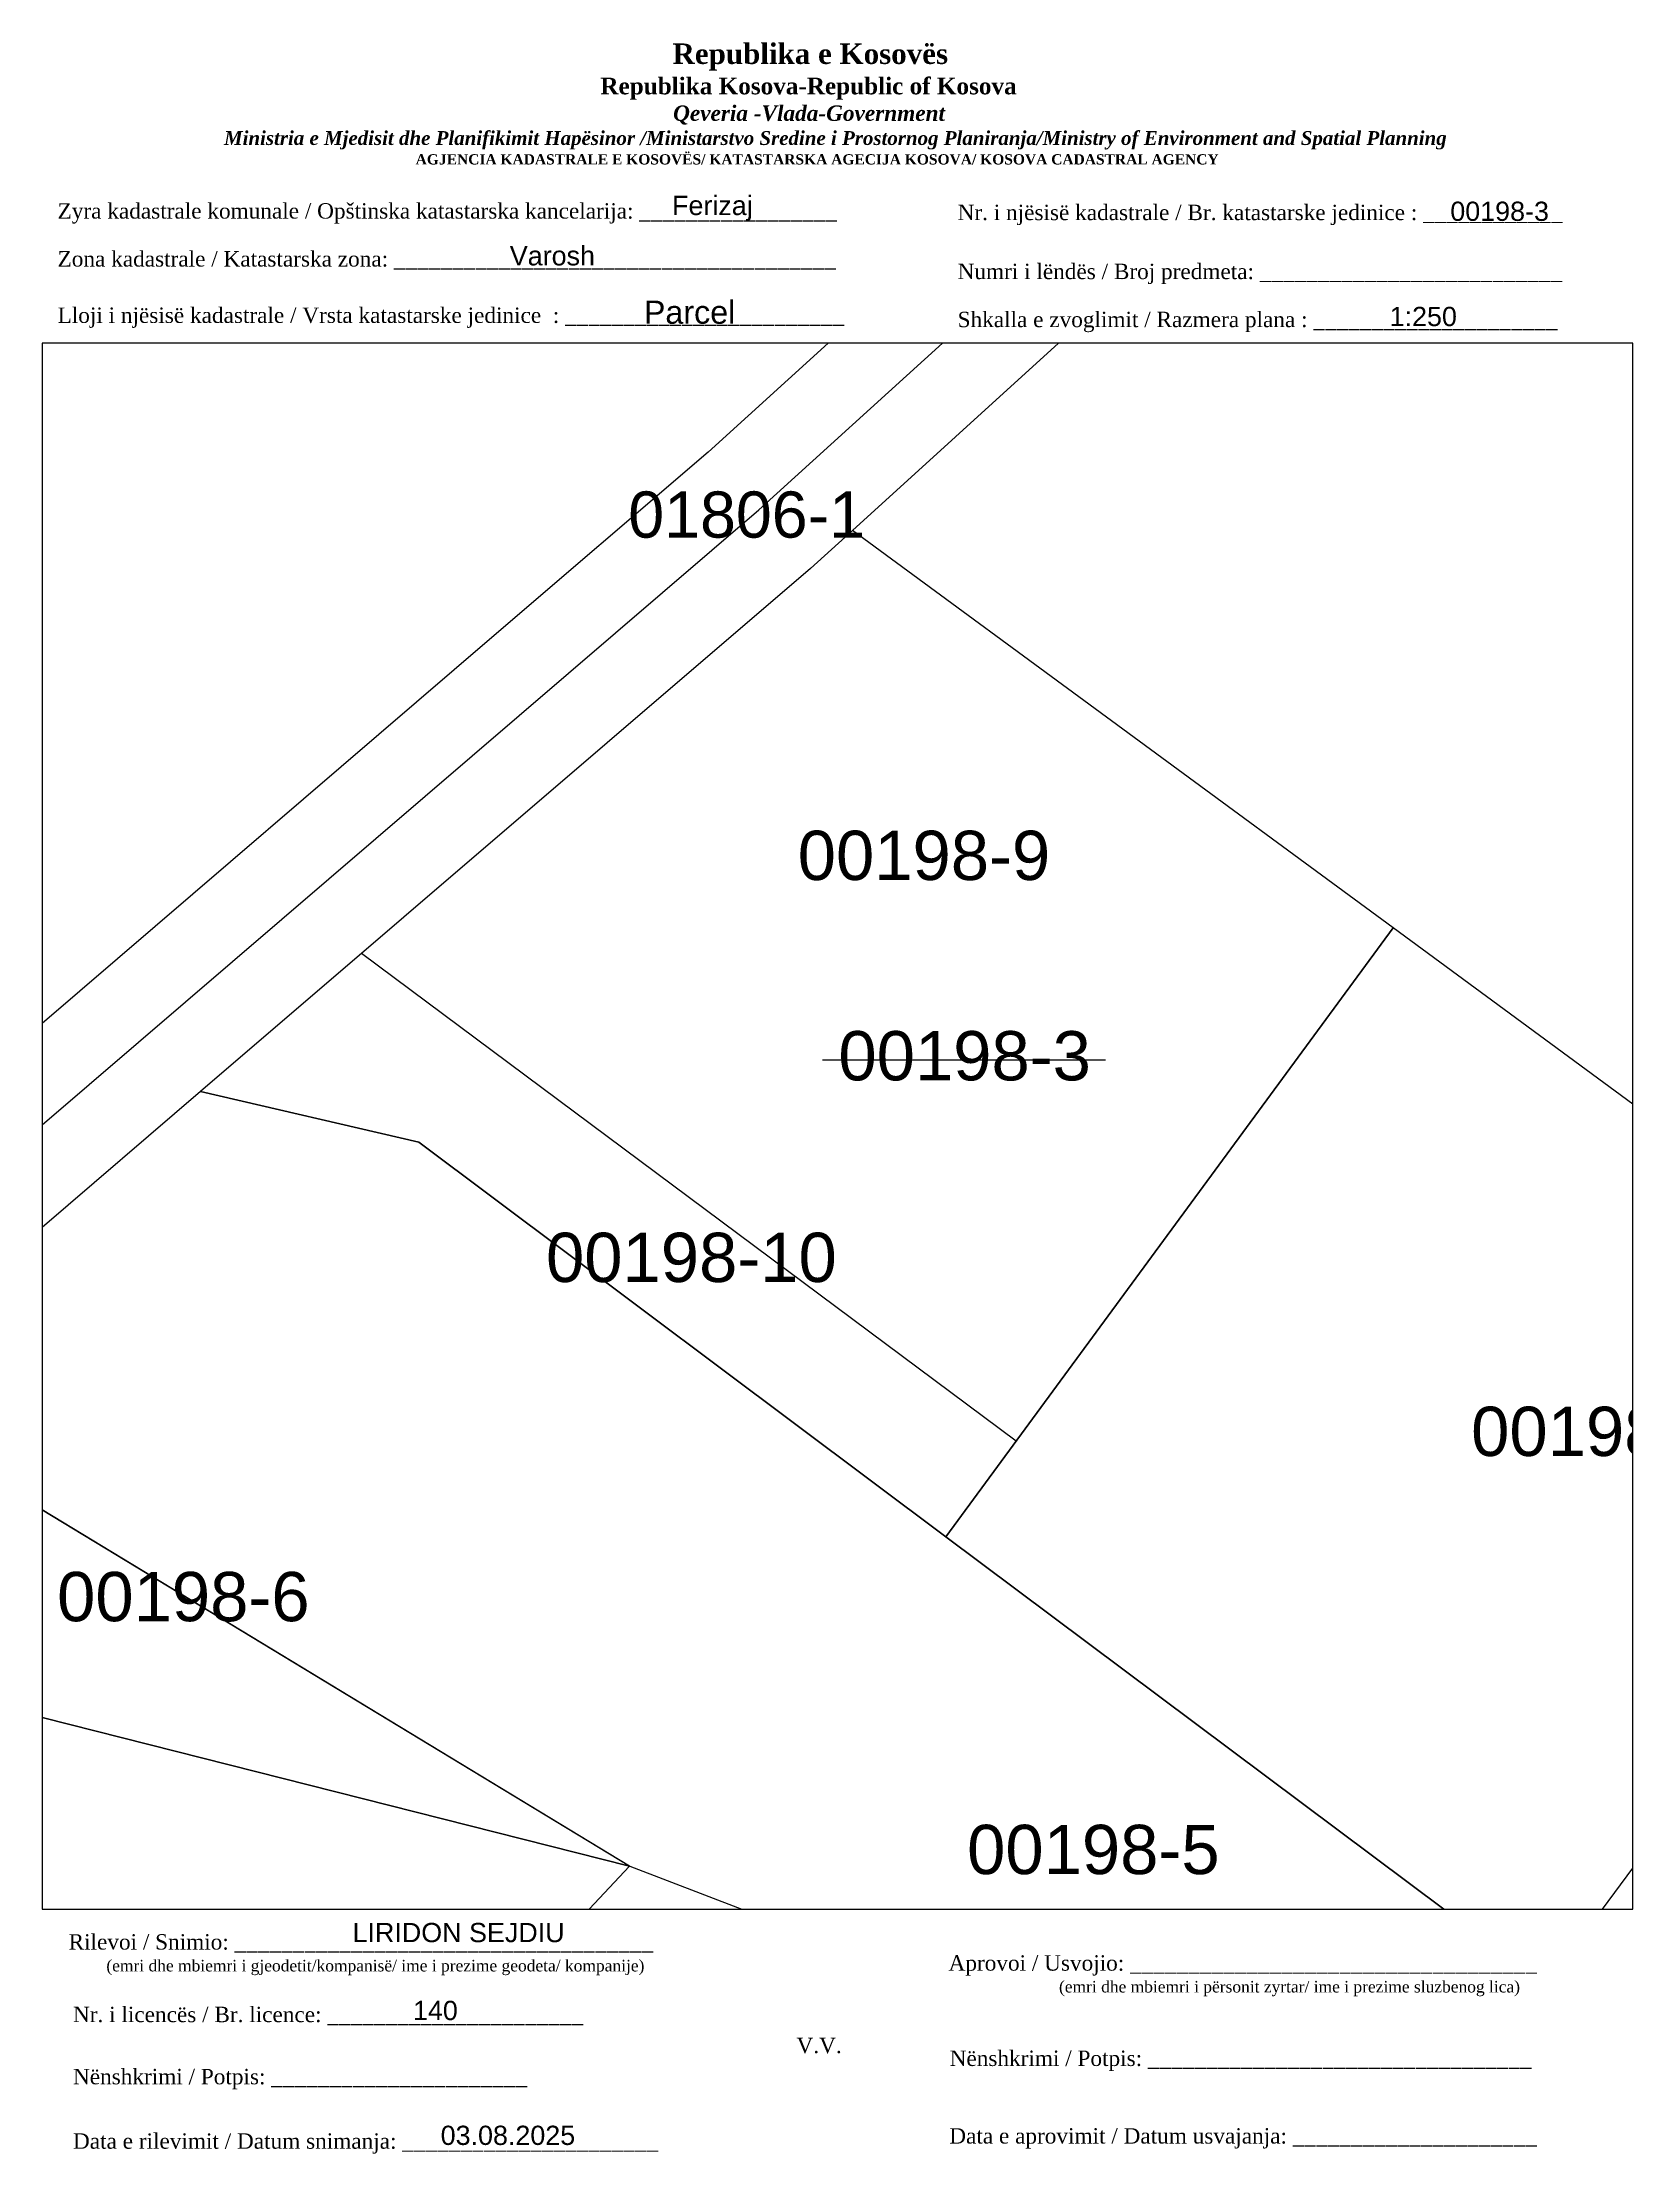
# Paper-space layout 'Manuali' of a CAD drawing. Header units: metres, sheet in millimetres. Extents: x 1 to 208, y 2 to 276.
# The model-space entities are those that its viewports show. They can reach past a viewport. Long polylines and large blocks are cut down to what shows.
import ezdxf

# ---------------------------------------------------------------- set-up
doc = ezdxf.new("R2010")
doc.units = ezdxf.units.M
doc.layers.get('0').update_dxf_attribs({"lineweight": 0})
for name, color, linetype, lineweight in [('Korniza e jashtme', 7, 'Continuous', 0), ('Nr Parceles Baze', 7, 'Continuous', 0), ('Nr-Kojshi', 251, 'Continuous', 0), ('Nr-Ri', 1, 'Continuous', 0), ('Parc-Kojshi', 251, 'Continuous', 0), ('Parc-Re', 1, 'Continuous', 0), ('Parcela Baze', 7, 'Continuous', 0)]:
    doc.layers.add(name, color=color, linetype=linetype, lineweight=lineweight)
doc.styles.get("Standard").update_dxf_attribs({"font": 'arial.ttf'})

msp = doc.modelspace()

# ---------------------------------------------------------------- linework, layer by layer
at = {"layer": 'Parc-Kojshi'}
for points in [[(7514981.341, 4689571.329), (7515024.657, 4689610.639)], [(7514984.376, 4689570.664), (7515026.435, 4689608.834)], [(7514990.96, 4689583.437), (7514979.687, 4689573.204)], [(7514979.687, 4689573.204), (7514972.67, 4689567.185)], [(7514943.155, 4689538.579), (7514981.341, 4689571.329)], [(7514972.67, 4689567.185), (7514957.201, 4689553.919)], [(7514977.141, 4689527.297), (7514977.143, 4689527.294)], [(7514977.141, 4689527.295), (7514977.143, 4689527.294)]]:
    msp.add_lwpolyline(points, dxfattribs=at)
at = {"layer": 'Parc-Re', "flags": 128}
for points in [[(7514989.696, 4689541.095), (7514968.434, 4689556.924)], [(7514983.411, 4689553.476), (7514992.595, 4689553.476)]]:
    msp.add_lwpolyline(points, dxfattribs=at)
at = {"layer": 'Parcela Baze', "flags": 128}
for points in [[(7515001.94, 4689557.757), (7514984.376, 4689570.664), (7514983.016, 4689569.43), (7514963.208, 4689552.442), (7514970.29, 4689550.801), (7514987.413, 4689537.989)], [(7515001.94, 4689557.757), (7514987.413, 4689537.989), (7515006.909, 4689523.403), (7515021.571, 4689543.33)], [(7514987.413, 4689537.989), (7514970.29, 4689550.801), (7514963.208, 4689552.442), (7514951.804, 4689542.662), (7514977.151, 4689527.291), (7515002.565, 4689517.499), (7515006.909, 4689523.403)], [(7514977.141, 4689527.297), (7514951.804, 4689542.662), (7514945.732, 4689537.454), (7514957.765, 4689532.199)], [(7514977.141, 4689527.295), (7514957.765, 4689532.199), (7514936.983, 4689510.744), (7514901.128, 4689473.349), (7514903.994, 4689469.308), (7514912.245, 4689458.757), (7514922.77, 4689469.74), (7514939.081, 4689486.759), (7514942.028, 4689489.897), (7514959.904, 4689508.936)]]:
    msp.add_lwpolyline(points, close=True, dxfattribs=at)

# ---------------------------------------------------------------- texts
at = {"layer": 'Nr Parceles Baze'}
for s, p in [('00198-3', (7514983.922, 4689552.807)), ('00198-4', (7515004.473, 4689540.611)), ('00198-6', (7514958.545, 4689535.246)), ('00198-5', (7514988.102, 4689527.034))]:
    msp.add_text(s, height=1.6, dxfattribs=at).set_placement(p)
at = {"layer": 'Nr-Kojshi'}
msp.add_text('01806-1', height=1.5, dxfattribs=at).set_placement((7514977.097, 4689570.429))
at = {"layer": 'Nr-Ri'}
for s, p in [('00198-9', (7514982.601, 4689559.313)), ('00198-10', (7514974.425, 4689546.26))]:
    msp.add_text(s, height=1.6, dxfattribs=at).set_placement(p)

psp = doc.layouts.new('Manuali')

# ---------------------------------------------------------------- texts
for s, p in [('00198-3', (183.92, 252.84)), ('Varosh', (61.73, 247.06)), ('LIRIDON SEJDIU ', (41.3, 29.28)), ('140', (49.15, 19.16)), ('03.08.2025', (52.75, 2.94))]:
    psp.add_text(s, height=2.5).set_placement(p)
for s, insert, char_height, width, attachment_point in [('\\pi77.297;{\\fBook Antiqua|b1|i0|c0|p18;\\H1.333x;Republika e Kosovës\\fTimes New Roman|b1|i0|c0|p18;\\P\\pi67.927;\\fBook Antiqua|b1|i0|c0|p18;\\H0.8125x;Republika Kosova-Republic of Kosova\\fTimes New Roman|b1|i0|c0|p18;\\P\\pi77.378;\\fBook Antiqua|b1|i1|c0|p18;\\H0.9233x;Qeveria -Vlada-Government \\P\\pi13.032,l6,t23.033;\\fTimes New Roman|b1|i1|c0|p18;\\H0.9x;Ministria e Mjedisit dhe Planifikimit Hapësinor /Ministarstvo Sredine i Prostornog Planiranja/Ministry of Environment and Spatial Planning\\P\\pi43.931,l0,tz;\\fBook Antiqua|b1|i0|c0|p18;\\H0.7406x;AGJENCIA KADASTRALE E KOSOVËS/ KATASTARSKA AGECIJA KOSOVA/ KOSOVA CADASTRAL AGENCY}', (5.57, 275.89), 2, 191.8237, 1), ('{\\fTimes New Roman|b0|i0|c0|p18;Zyra kadastrale komunale / Opštinska katastarska kancelarija: _________________}', (2.98, 255.14), 2, 100.6873, 1), ('Ferizaj', (88.05, 254.47), 2.5, 9.9735, 5), ('{\\fTimes New Roman|b0|i0|c0|p18;Nr. i njësisë kadastrale / Br. katastarske jedinice : ____________}', (119.91, 254.94), 2, 79.9484, 1), ('{\\fTimes New Roman|b0|i0|c0|p18;Zona kadastrale / Katastarska zona: ______________________________________}', (2.98, 248.91), 2, 100.6873, 1), ('{\\fTimes New Roman|b0|i0|c0|p18;Numri i lëndës / Broj predmeta: __________________________}', (119.91, 247.28), 2, 79.9484, 1), ('{\\fTimes New Roman|b0|i0|c0|p18;Lloji i njësisë kadastrale / Vrsta katastarske jedinice  : ________________________}', (2.98, 241.59), 2, 100.6873, 1), ('{\\fArial|b0|i0|c0|p34;Parcel}', (85.09, 240.96), 3, 11.2939, 5), ('1:250', (180.41, 240.41), 2.5, 10.1784, 5), ('{\\fTimes New Roman|b0|i0|c0|p18;Shkalla e zvoglimit / Razmera plana : _____________________}', (119.91, 241.04), 2, 79.9484, 1), ('{\\fTimes New Roman|b0|i0|c0|p18;Rilevoi / Snimio: ____________________________________\\P     \\H0.75x;(emri dhe mbiemri i gjeodetit/kompanisë/ ime i prezime geodeta/ kompanije)}', (42.38, 27.65), 2, 74.7958, 5), ('{\\fTimes New Roman|b0|i0|c0|p18; Aprovoi / Usvojio: ___________________________________\\P                    \\H0.75x;(emri dhe mbiemri i përsonit zyrtar/ ime i prezime sluzbenog lica)}', (117.98, 27.58), 2, 83.344, 1), ('{\\fTimes New Roman|b0|i0|c0|p18;Nr. i licencës / Br. licence: ______________________\\P                                }', (4.98, 20.89), 2, 83.344, 1), ('{\\fTimes New Roman|b0|i0|c0|p18;V.V.                                 }', (101.92, 15.84), 2, 5.7076, 5), ('{\\fTimes New Roman|b0|i0|c0|p18; Nënshkrimi / Potpis: _________________________________}', (118.12, 15.2), 2, 83.344, 1), ('{\\fTimes New Roman|b0|i0|c0|p18;Nënshkrimi / Potpis: ______________________\\P                                 }', (4.98, 12.82), 2, 83.344, 1), ('{\\fTimes New Roman|b0|i0|c0|p18;Data e rilevimit / Datum snimanja: ______________________\\P                                 }', (4.98, 4.45), 2, 83.344, 1), ('{\\fTimes New Roman|b0|i0|c0|p18; Data e aprovimit / Datum usvajanja: _____________________}', (118.07, 5.12), 2, 83.344, 1)]:
    psp.add_mtext(s, dxfattribs=dict(insert=insert, char_height=char_height, width=width, attachment_point=attachment_point))

# ---------------------------------------------------------------- viewports
at = {"layer": 'Korniza e jashtme', "view_target_point": (370776.427, 310629.57)}
psp.add_viewport(center=(104.31, 135.25), size=(206.65, 203.4046), view_center_point=(7144207.467, 4378921.747), view_height=50.85114, dxfattribs=at)

doc.saveas('drawing.dxf')
